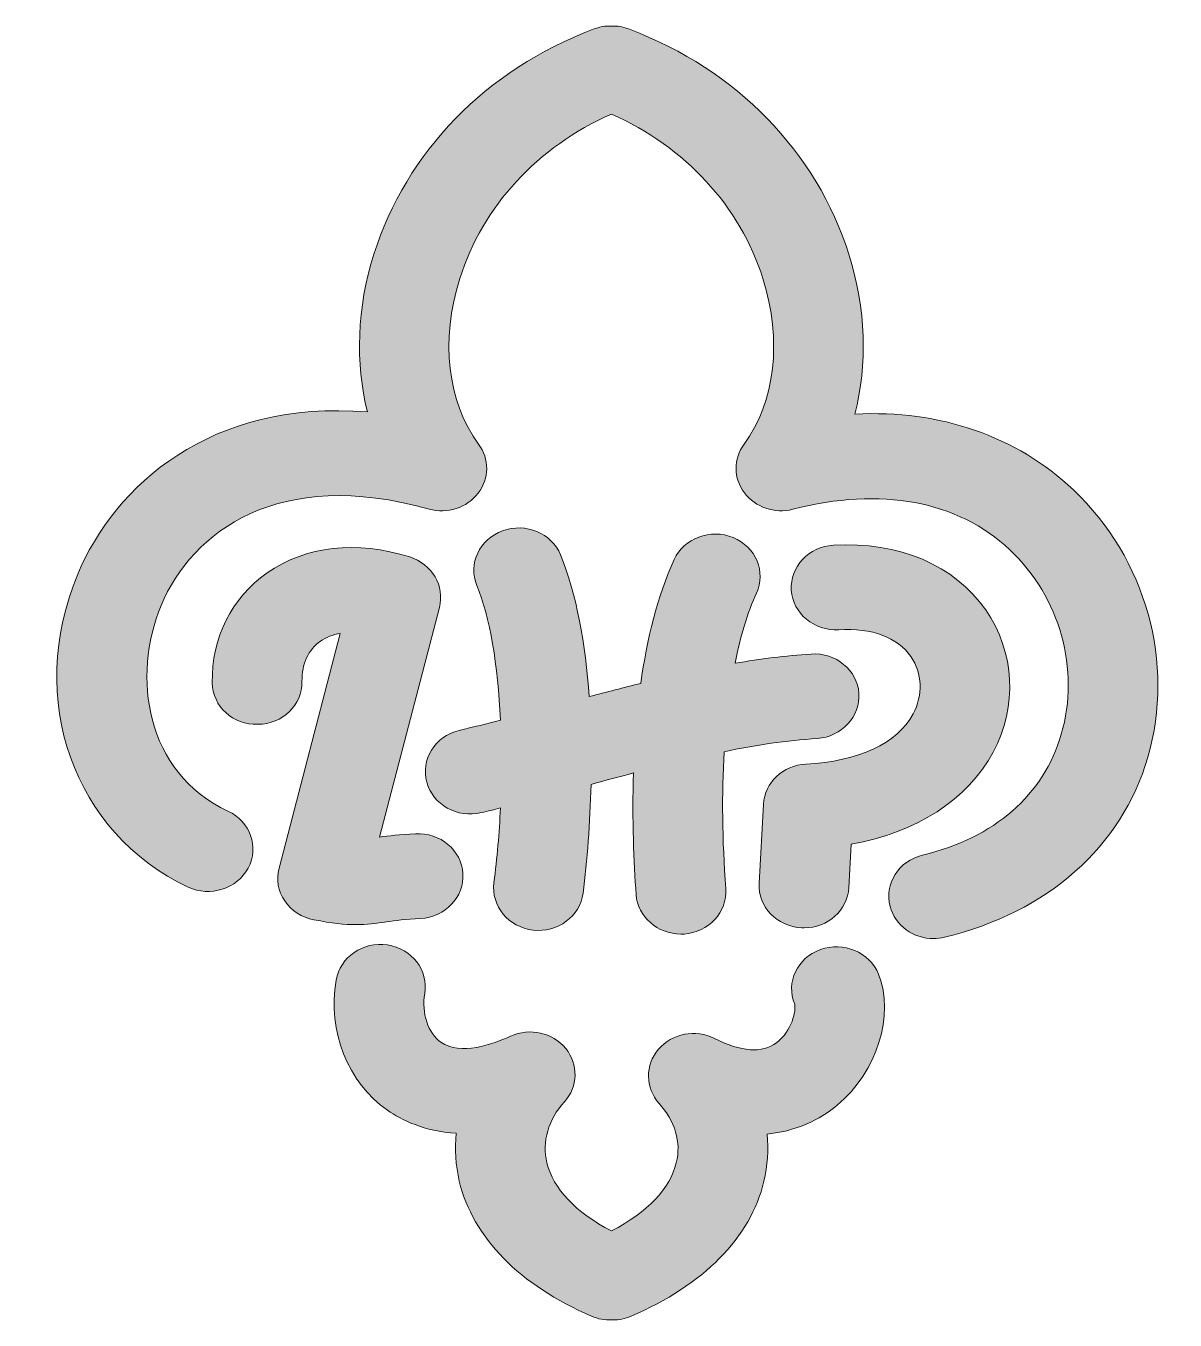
# Model space of a CAD drawing. Header units: inches. Extents: x 6.4 to 59.2, y -65.8 to -6.3.
import ezdxf

# ---------------------------------------------------------------- set-up
doc = ezdxf.new("R2010")
doc.units = ezdxf.units.IN
doc.header["$MEASUREMENT"] = 0
doc.layers.add('Warstwa 1', color=7, linetype='Continuous')

# ---------------------------------------------------------------- blocks, each defined once
blk = doc.blocks.new('block 2')
at = {"layer": 'Warstwa 1', "true_color": 0x6e9f31}
h = blk.add_hatch(color=75, dxfattribs=at)
edge = h.paths.add_edge_path()
edge.add_spline(control_points=[(48.126, -48.257), (47.202, -48.257), (46.362, -47.662), (46.133, -46.777), (45.853, -45.736), (46.516, -44.678), (47.625, -44.414), (50.928, -43.629), (53.187, -41.643), (54.006, -38.856), (54.873, -35.878), (53.95, -32.543), (51.64, -30.366), (49.24, -28.103), (45.698, -27.451), (41.656, -28.5), (40.816, -28.715), (39.925, -28.408), (39.426, -27.744), (38.92, -27.08), (38.913, -26.176), (39.41, -25.508), (40.845, -23.558), (41.164, -20.711), (40.278, -17.884), (39.218, -14.547), (36.705, -11.815), (33.305, -10.31), (29.905, -11.815), (27.385, -14.547), (26.329, -17.884), (25.44, -20.711), (25.759, -23.558), (27.195, -25.508), (27.701, -26.176), (27.692, -27.088), (27.176, -27.76), (26.66, -28.434), (25.752, -28.722), (24.916, -28.489), (18.002, -26.544), (14.021, -29.513), (12.592, -32.924), (11.235, -36.184), (11.854, -40.603), (15.665, -42.394), (16.693, -42.867), (17.105, -44.037), (16.593, -45.012), (16.089, -45.964), (14.844, -46.357), (13.833, -45.885), (8.546, -43.395), (6.367, -37.221), (8.75, -31.492), (10.456, -27.411), (14.872, -23.433), (22.08, -24.02), (21.516, -21.763), (21.597, -19.233), (22.379, -16.763), (23.863, -12.06), (27.538, -8.275), (32.468, -6.411), (32.743, -6.292), (33.03, -6.254), (33.305, -6.262), (33.583, -6.254), (33.866, -6.292), (34.141, -6.411), (39.073, -8.275), (42.745, -12.06), (44.232, -16.763), (45.026, -19.274), (45.098, -21.841), (44.502, -24.116), (48.435, -23.929), (51.92, -25.116), (54.561, -27.605), (57.902, -30.755), (59.241, -35.588), (57.988, -39.909), (56.78, -44.037), (53.368, -47.061), (48.632, -48.187), (48.462, -48.238), (48.297, -48.257), (48.126, -48.257)], knot_values=[0, 0, 0, 0, 1, 1, 1, 2, 2, 2, 3, 3, 3, 4, 4, 4, 5, 5, 5, 6, 6, 6, 7, 7, 7, 8, 8, 8, 9, 9, 9, 10, 10, 10, 11, 11, 11, 12, 12, 12, 13, 13, 13, 14, 14, 14, 15, 15, 15, 16, 16, 16, 17, 17, 17, 18, 18, 18, 19, 19, 19, 20, 20, 20, 21, 21, 21, 22, 22, 22, 23, 23, 23, 24, 24, 24, 25, 25, 25, 26, 26, 26, 27, 27, 27, 28, 28, 28, 29, 29, 29, 29], degree=3, periodic=1)
h = blk.add_hatch(color=75, dxfattribs=at)
edge = h.paths.add_edge_path()
edge.add_spline(control_points=[(36.504, -48.046), (35.432, -48.046), (34.518, -47.253), (34.444, -46.233), (34.34, -44.757), (34.253, -42.784), (34.321, -40.633), (33.685, -40.805), (33.038, -40.976), (32.368, -41.159), (32.326, -42.948), (32.192, -44.668), (32.004, -46.166), (31.86, -47.223), (30.838, -47.995), (29.702, -47.867), (28.57, -47.729), (27.766, -46.767), (27.9, -45.689), (28.05, -44.554), (28.15, -43.395), (28.2, -42.244), (27.915, -42.324), (27.615, -42.394), (27.319, -42.461), (26.216, -42.725), (25.09, -42.1), (24.812, -41.063), (24.525, -40.022), (25.19, -38.95), (26.296, -38.675), (26.949, -38.521), (27.579, -38.369), (28.205, -38.205), (28.083, -35.664), (27.715, -33.459), (27.115, -32.01), (26.708, -31.005), (27.232, -29.88), (28.297, -29.491), (29.362, -29.104), (30.557, -29.597), (30.966, -30.6), (31.706, -32.409), (32.109, -34.712), (32.281, -37.122), (33.088, -36.911), (33.873, -36.705), (34.657, -36.511), (34.941, -34.49), (35.42, -32.507), (36.191, -30.813), (36.646, -29.824), (37.858, -29.374), (38.906, -29.802), (39.951, -30.232), (40.434, -31.377), (39.979, -32.366), (39.572, -33.257), (39.246, -34.332), (38.994, -35.588), (40.161, -35.385), (41.319, -35.239), (42.495, -35.163), (43.638, -35.084), (44.609, -35.899), (44.694, -36.969), (44.765, -38.035), (43.908, -38.97), (42.773, -39.048), (41.368, -39.135), (39.946, -39.351), (38.494, -39.655), (38.379, -41.582), (38.406, -43.709), (38.566, -45.964), (38.642, -47.042), (37.784, -47.967), (36.646, -48.046), (36.646, -48.046), (36.504, -48.046), (36.504, -48.046)], knot_values=[0, 0, 0, 0, 1, 1, 1, 2, 2, 2, 3, 3, 3, 4, 4, 4, 5, 5, 5, 6, 6, 6, 7, 7, 7, 8, 8, 8, 9, 9, 9, 10, 10, 10, 11, 11, 11, 12, 12, 12, 13, 13, 13, 14, 14, 14, 15, 15, 15, 16, 16, 16, 17, 17, 17, 18, 18, 18, 19, 19, 19, 20, 20, 20, 21, 21, 21, 22, 22, 22, 23, 23, 23, 24, 24, 24, 25, 25, 25, 26, 26, 26, 27, 27, 27, 27], degree=3, periodic=1)
h = blk.add_hatch(color=75, dxfattribs=at)
edge = h.paths.add_edge_path()
edge.add_spline(control_points=[(21.557, -47.613), (21.044, -47.613), (20.452, -47.557), (19.615, -47.388), (19.055, -47.286), (18.582, -46.969), (18.274, -46.526), (17.972, -46.077), (17.881, -45.532), (18.021, -45.018), (18.021, -45.018), (20.827, -34.21), (20.827, -34.21), (20.479, -34.274), (20.172, -34.39), (19.917, -34.567), (19.357, -34.956), (19.055, -35.619), (19.07, -36.423), (19.084, -37.502), (18.185, -38.389), (17.039, -38.395), (15.897, -38.426), (14.959, -37.573), (14.94, -36.48), (14.91, -34.412), (15.823, -32.574), (17.466, -31.424), (19.249, -30.191), (21.574, -29.928), (24.028, -30.694), (25.054, -31.018), (25.648, -32.027), (25.391, -33.019), (25.391, -33.019), (22.637, -43.587), (22.637, -43.587), (23.043, -43.529), (23.579, -43.471), (24.291, -43.432), (25.434, -43.369), (26.406, -44.191), (26.476, -45.259), (26.538, -46.341), (25.666, -47.263), (24.53, -47.332), (23.82, -47.361), (23.364, -47.425), (22.96, -47.486), (22.465, -47.557), (22.046, -47.613), (21.557, -47.613)], knot_values=[0, 0, 0, 0, 1, 1, 1, 2, 2, 2, 3, 3, 3, 4, 4, 4, 5, 5, 5, 6, 6, 6, 7, 7, 7, 8, 8, 8, 9, 9, 9, 10, 10, 10, 11, 11, 11, 12, 12, 12, 13, 13, 13, 14, 14, 14, 15, 15, 15, 16, 16, 16, 17, 17, 17, 17], degree=3, periodic=1)
h = blk.add_hatch(color=75, dxfattribs=at)
edge = h.paths.add_edge_path()
edge.add_spline(control_points=[(42.171, -47.761), (42.171, -47.761), (42.062, -47.761), (42.062, -47.761), (40.924, -47.702), (40.04, -46.79), (40.106, -45.717), (40.106, -45.717), (40.305, -42.069), (40.305, -42.069), (40.354, -41.068), (41.201, -40.284), (42.255, -40.225), (44.664, -40.11), (46.458, -39.266), (47.186, -37.92), (47.654, -37.044), (47.606, -36.045), (47.086, -35.279), (46.47, -34.39), (45.294, -33.955), (43.771, -34.041), (42.633, -34.107), (41.652, -33.293), (41.583, -32.224), (41.515, -31.145), (42.381, -30.222), (43.52, -30.154), (46.53, -29.975), (49.086, -31.066), (50.529, -33.133), (51.868, -35.061), (52.003, -37.573), (50.874, -39.67), (49.687, -41.878), (47.364, -43.369), (44.337, -43.912), (44.337, -43.912), (44.229, -45.915), (44.229, -45.915), (44.17, -46.952), (43.259, -47.761), (42.171, -47.761)], knot_values=[0, 0, 0, 0, 1, 1, 1, 2, 2, 2, 3, 3, 3, 4, 4, 4, 5, 5, 5, 6, 6, 6, 7, 7, 7, 8, 8, 8, 9, 9, 9, 10, 10, 10, 11, 11, 11, 12, 12, 12, 13, 13, 13, 14, 14, 14, 14], degree=3, periodic=1)
h = blk.add_hatch(color=75, dxfattribs=at)
edge = h.paths.add_edge_path()
edge.add_spline(control_points=[(33.368, -65.806), (33.368, -65.806), (33.305, -65.806), (33.305, -65.806), (33.001, -65.814), (32.693, -65.767), (32.389, -65.627), (29.087, -64.219), (26.928, -62.011), (26.307, -59.427), (26.139, -58.691), (26.089, -57.94), (26.168, -57.209), (24.69, -57.132), (23.642, -56.597), (23.002, -56.158), (21.171, -54.868), (20.244, -52.525), (20.641, -50.173), (20.821, -49.1), (21.876, -48.381), (23.002, -48.548), (24.126, -48.72), (24.895, -49.713), (24.715, -50.786), (24.563, -51.689), (24.869, -52.614), (25.463, -53.03), (26.358, -53.652), (27.857, -53.124), (28.67, -52.745), (29.545, -52.349), (30.607, -52.583), (31.206, -53.312), (31.803, -54.04), (31.771, -55.075), (31.141, -55.77), (30.397, -56.597), (30.107, -57.591), (30.338, -58.573), (30.627, -59.759), (31.662, -60.857), (33.305, -61.71), (34.969, -60.847), (36.011, -59.759), (36.292, -58.573), (36.524, -57.629), (36.238, -56.656), (35.498, -55.842), (34.862, -55.119), (34.845, -54.076), (35.471, -53.35), (36.097, -52.623), (37.179, -52.408), (38.054, -52.854), (39.285, -53.478), (40.239, -53.544), (40.904, -53.05), (41.616, -52.51), (41.812, -51.552), (41.738, -51.278), (41.325, -50.27), (41.856, -49.15), (42.919, -48.765), (43.987, -48.381), (45.182, -48.879), (45.599, -49.89), (46.354, -51.756), (45.523, -54.403), (43.698, -55.92), (43.158, -56.375), (42.058, -57.106), (40.468, -57.25), (40.542, -57.969), (40.495, -58.707), (40.325, -59.427), (39.71, -62.011), (37.541, -64.213), (34.212, -65.627), (33.936, -65.755), (33.65, -65.806), (33.368, -65.806)], knot_values=[0, 0, 0, 0, 0.352778, 0.352778, 0.352778, 0.705556, 0.705556, 0.705556, 1.058333, 1.058333, 1.058333, 1.411111, 1.411111, 1.411111, 1.763889, 1.763889, 1.763889, 2.116667, 2.116667, 2.116667, 2.469444, 2.469444, 2.469444, 2.822222, 2.822222, 2.822222, 3.175, 3.175, 3.175, 3.527778, 3.527778, 3.527778, 3.880556, 3.880556, 3.880556, 4.233333, 4.233333, 4.233333, 4.586111, 4.586111, 4.586111, 4.938889, 4.938889, 4.938889, 5.291667, 5.291667, 5.291667, 5.644444, 5.644444, 5.644444, 5.997222, 5.997222, 5.997222, 6.35, 6.35, 6.35, 6.702778, 6.702778, 6.702778, 7.055556, 7.055556, 7.055556, 7.408333, 7.408333, 7.408333, 7.761111, 7.761111, 7.761111, 8.113889, 8.113889, 8.113889, 8.466667, 8.466667, 8.466667, 8.819444, 8.819444, 8.819444, 9.172222, 9.172222, 9.172222, 9.525, 9.525, 9.525, 9.525], degree=3, periodic=0)
edge.add_line((33.368, -65.806), (33.368, -65.806))
at = {"layer": 'Warstwa 1', "lineweight": 0}
for points, knots in [([(48.126, -48.257), (47.202, -48.257), (46.362, -47.662), (46.133, -46.777), (45.853, -45.736), (46.516, -44.678), (47.625, -44.414), (50.928, -43.629), (53.187, -41.643), (54.006, -38.856), (54.873, -35.878), (53.95, -32.543), (51.64, -30.366), (49.24, -28.103), (45.698, -27.451), (41.656, -28.5), (40.816, -28.715), (39.925, -28.408), (39.426, -27.744), (38.92, -27.08), (38.913, -26.176), (39.41, -25.508), (40.845, -23.558), (41.164, -20.711), (40.278, -17.884), (39.218, -14.547), (36.705, -11.815), (33.305, -10.31), (29.905, -11.815), (27.385, -14.547), (26.329, -17.884), (25.44, -20.711), (25.759, -23.558), (27.195, -25.508), (27.701, -26.176), (27.692, -27.088), (27.176, -27.76), (26.66, -28.434), (25.752, -28.722), (24.916, -28.489), (18.002, -26.544), (14.021, -29.513), (12.592, -32.924), (11.235, -36.184), (11.854, -40.603), (15.665, -42.394), (16.693, -42.867), (17.105, -44.037), (16.593, -45.012), (16.089, -45.964), (14.844, -46.357), (13.833, -45.885), (8.546, -43.395), (6.367, -37.221), (8.75, -31.492), (10.456, -27.411), (14.872, -23.433), (22.08, -24.02), (21.516, -21.763), (21.597, -19.233), (22.379, -16.763), (23.863, -12.06), (27.538, -8.275), (32.468, -6.411), (32.743, -6.292), (33.03, -6.254), (33.305, -6.262), (33.583, -6.254), (33.866, -6.292), (34.141, -6.411), (39.073, -8.275), (42.745, -12.06), (44.232, -16.763), (45.026, -19.274), (45.098, -21.841), (44.502, -24.116), (48.435, -23.929), (51.92, -25.116), (54.561, -27.605), (57.902, -30.755), (59.241, -35.588), (57.988, -39.909), (56.78, -44.037), (53.368, -47.061), (48.632, -48.187), (48.462, -48.238), (48.297, -48.257), (48.126, -48.257)], [0, 0, 0, 0, 1, 1, 1, 2, 2, 2, 3, 3, 3, 4, 4, 4, 5, 5, 5, 6, 6, 6, 7, 7, 7, 8, 8, 8, 9, 9, 9, 10, 10, 10, 11, 11, 11, 12, 12, 12, 13, 13, 13, 14, 14, 14, 15, 15, 15, 16, 16, 16, 17, 17, 17, 18, 18, 18, 19, 19, 19, 20, 20, 20, 21, 21, 21, 22, 22, 22, 23, 23, 23, 24, 24, 24, 25, 25, 25, 26, 26, 26, 27, 27, 27, 28, 28, 28, 29, 29, 29, 29]), ([(36.504, -48.046), (35.432, -48.046), (34.518, -47.253), (34.444, -46.233), (34.34, -44.757), (34.253, -42.784), (34.321, -40.633), (33.685, -40.805), (33.038, -40.976), (32.368, -41.159), (32.326, -42.948), (32.192, -44.668), (32.004, -46.166), (31.86, -47.223), (30.838, -47.995), (29.702, -47.867), (28.57, -47.729), (27.766, -46.767), (27.9, -45.689), (28.05, -44.554), (28.15, -43.395), (28.2, -42.244), (27.915, -42.324), (27.615, -42.394), (27.319, -42.461), (26.216, -42.725), (25.09, -42.1), (24.812, -41.063), (24.525, -40.022), (25.19, -38.95), (26.296, -38.675), (26.949, -38.521), (27.579, -38.369), (28.205, -38.205), (28.083, -35.664), (27.715, -33.459), (27.115, -32.01), (26.708, -31.005), (27.232, -29.88), (28.297, -29.491), (29.362, -29.104), (30.557, -29.597), (30.966, -30.6), (31.706, -32.409), (32.109, -34.712), (32.281, -37.122), (33.088, -36.911), (33.873, -36.705), (34.657, -36.511), (34.941, -34.49), (35.42, -32.507), (36.191, -30.813), (36.646, -29.824), (37.858, -29.374), (38.906, -29.802), (39.951, -30.232), (40.434, -31.377), (39.979, -32.366), (39.572, -33.257), (39.246, -34.332), (38.994, -35.588), (40.161, -35.385), (41.319, -35.239), (42.495, -35.163), (43.638, -35.084), (44.609, -35.899), (44.694, -36.969), (44.765, -38.035), (43.908, -38.97), (42.773, -39.048), (41.368, -39.135), (39.946, -39.351), (38.494, -39.655), (38.379, -41.582), (38.406, -43.709), (38.566, -45.964), (38.642, -47.042), (37.784, -47.967), (36.646, -48.046), (36.646, -48.046), (36.504, -48.046), (36.504, -48.046)], [0, 0, 0, 0, 1, 1, 1, 2, 2, 2, 3, 3, 3, 4, 4, 4, 5, 5, 5, 6, 6, 6, 7, 7, 7, 8, 8, 8, 9, 9, 9, 10, 10, 10, 11, 11, 11, 12, 12, 12, 13, 13, 13, 14, 14, 14, 15, 15, 15, 16, 16, 16, 17, 17, 17, 18, 18, 18, 19, 19, 19, 20, 20, 20, 21, 21, 21, 22, 22, 22, 23, 23, 23, 24, 24, 24, 25, 25, 25, 26, 26, 26, 27, 27, 27, 27]), ([(21.557, -47.613), (21.044, -47.613), (20.452, -47.557), (19.615, -47.388), (19.055, -47.286), (18.582, -46.969), (18.274, -46.526), (17.972, -46.077), (17.881, -45.532), (18.021, -45.018), (18.021, -45.018), (20.827, -34.21), (20.827, -34.21), (20.479, -34.274), (20.172, -34.39), (19.917, -34.567), (19.357, -34.956), (19.055, -35.619), (19.07, -36.423), (19.084, -37.502), (18.185, -38.389), (17.039, -38.395), (15.897, -38.426), (14.959, -37.573), (14.94, -36.48), (14.91, -34.412), (15.823, -32.574), (17.466, -31.424), (19.249, -30.191), (21.574, -29.928), (24.028, -30.694), (25.054, -31.018), (25.648, -32.027), (25.391, -33.019), (25.391, -33.019), (22.637, -43.587), (22.637, -43.587), (23.043, -43.529), (23.579, -43.471), (24.291, -43.432), (25.434, -43.369), (26.406, -44.191), (26.476, -45.259), (26.538, -46.341), (25.666, -47.263), (24.53, -47.332), (23.82, -47.361), (23.364, -47.425), (22.96, -47.486), (22.465, -47.557), (22.046, -47.613), (21.557, -47.613)], [0, 0, 0, 0, 1, 1, 1, 2, 2, 2, 3, 3, 3, 4, 4, 4, 5, 5, 5, 6, 6, 6, 7, 7, 7, 8, 8, 8, 9, 9, 9, 10, 10, 10, 11, 11, 11, 12, 12, 12, 13, 13, 13, 14, 14, 14, 15, 15, 15, 16, 16, 16, 17, 17, 17, 17]), ([(42.171, -47.761), (42.171, -47.761), (42.062, -47.761), (42.062, -47.761), (40.924, -47.702), (40.04, -46.79), (40.106, -45.717), (40.106, -45.717), (40.305, -42.069), (40.305, -42.069), (40.354, -41.068), (41.201, -40.284), (42.255, -40.225), (44.664, -40.11), (46.458, -39.266), (47.186, -37.92), (47.654, -37.044), (47.606, -36.045), (47.086, -35.279), (46.47, -34.39), (45.294, -33.955), (43.771, -34.041), (42.633, -34.107), (41.652, -33.293), (41.583, -32.224), (41.515, -31.145), (42.381, -30.222), (43.52, -30.154), (46.53, -29.975), (49.086, -31.066), (50.529, -33.133), (51.868, -35.061), (52.003, -37.573), (50.874, -39.67), (49.687, -41.878), (47.364, -43.369), (44.337, -43.912), (44.337, -43.912), (44.229, -45.915), (44.229, -45.915), (44.17, -46.952), (43.259, -47.761), (42.171, -47.761)], [0, 0, 0, 0, 1, 1, 1, 2, 2, 2, 3, 3, 3, 4, 4, 4, 5, 5, 5, 6, 6, 6, 7, 7, 7, 8, 8, 8, 9, 9, 9, 10, 10, 10, 11, 11, 11, 12, 12, 12, 13, 13, 13, 14, 14, 14, 14]), ([(33.368, -65.806), (33.368, -65.806), (33.305, -65.806), (33.305, -65.806), (33.001, -65.814), (32.693, -65.767), (32.389, -65.627), (29.087, -64.219), (26.928, -62.011), (26.307, -59.427), (26.139, -58.691), (26.089, -57.94), (26.168, -57.209), (24.69, -57.132), (23.642, -56.597), (23.002, -56.158), (21.171, -54.868), (20.244, -52.525), (20.641, -50.173), (20.821, -49.1), (21.876, -48.381), (23.002, -48.548), (24.126, -48.72), (24.895, -49.713), (24.715, -50.786), (24.563, -51.689), (24.869, -52.614), (25.463, -53.03), (26.358, -53.652), (27.857, -53.124), (28.67, -52.745), (29.545, -52.349), (30.607, -52.583), (31.206, -53.312), (31.803, -54.04), (31.771, -55.075), (31.141, -55.77), (30.397, -56.597), (30.107, -57.591), (30.338, -58.573), (30.627, -59.759), (31.662, -60.857), (33.305, -61.71), (34.969, -60.847), (36.011, -59.759), (36.292, -58.573), (36.524, -57.629), (36.238, -56.656), (35.498, -55.842), (34.862, -55.119), (34.845, -54.076), (35.471, -53.35), (36.097, -52.623), (37.179, -52.408), (38.054, -52.854), (39.285, -53.478), (40.239, -53.544), (40.904, -53.05), (41.616, -52.51), (41.812, -51.552), (41.738, -51.278), (41.325, -50.27), (41.856, -49.15), (42.919, -48.765), (43.987, -48.381), (45.182, -48.879), (45.599, -49.89), (46.354, -51.756), (45.523, -54.403), (43.698, -55.92), (43.158, -56.375), (42.058, -57.106), (40.468, -57.25), (40.542, -57.969), (40.495, -58.707), (40.325, -59.427), (39.71, -62.011), (37.541, -64.213), (34.212, -65.627), (33.936, -65.755), (33.65, -65.806), (33.368, -65.806)], [0, 0, 0, 0, 1, 1, 1, 2, 2, 2, 3, 3, 3, 4, 4, 4, 5, 5, 5, 6, 6, 6, 7, 7, 7, 8, 8, 8, 9, 9, 9, 10, 10, 10, 11, 11, 11, 12, 12, 12, 13, 13, 13, 14, 14, 14, 15, 15, 15, 16, 16, 16, 17, 17, 17, 18, 18, 18, 19, 19, 19, 20, 20, 20, 21, 21, 21, 22, 22, 22, 23, 23, 23, 24, 24, 24, 25, 25, 25, 26, 26, 26, 27, 27, 27, 27])]:
    blk.add_open_spline(points, degree=3, knots=knots, dxfattribs=at)

msp = doc.modelspace()

# ---------------------------------------------------------------- block references
at = {"layer": 'Warstwa 1'}
msp.add_blockref('block 2', (0, 0), dxfattribs=at)

doc.saveas('drawing.dxf')
